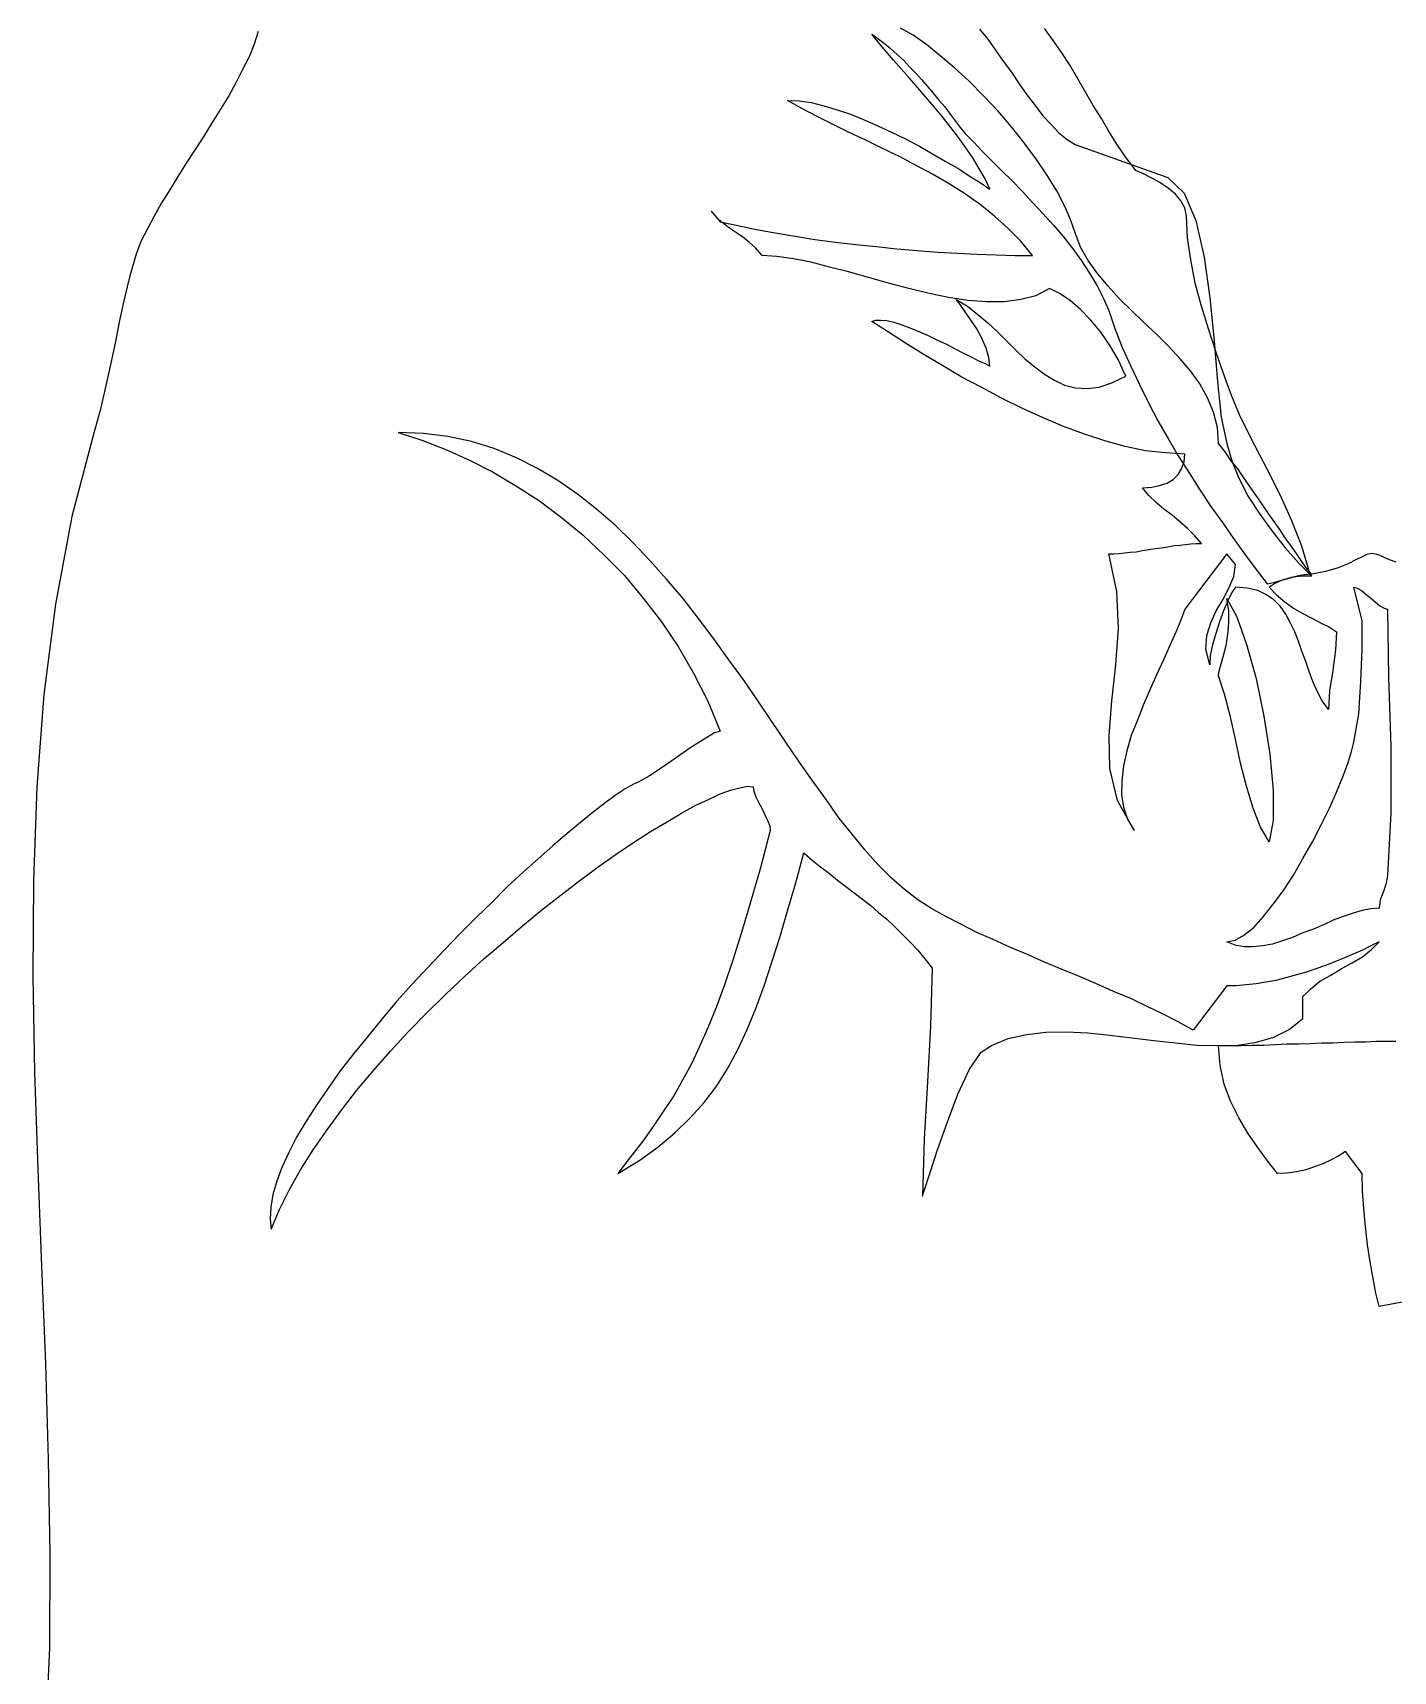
# Model space of a CAD drawing. Extents: x -3257 to 6743, y 13293 to 23293.
# Drawn here: x 3992 to 4426, y 14336 to 14860 of the extents above; entities that cross this region are included whole.
import ezdxf

# ---------------------------------------------------------------- set-up
doc = ezdxf.new("R2010")
doc.units = 0
doc.header["$LTSCALE"] = 1270
doc.header["$MEASUREMENT"] = 0
doc.layers.get('0').update_dxf_attribs({"linetype": 'CONTINUOUS'})

msp = doc.modelspace()

# ---------------------------------------------------------------- linework, layer by layer
at = {"linetype": 'Continuous'}
for p, q in [((4272.73, 14858.73), (4268.68, 14861.01)), ((4317.5, 14856.96), (4314.68, 14860.84)), ((4062.26, 14855.9), (4060.67, 14851.85)), ((4063.5, 14859.96), (4062.26, 14855.9)), ((4261.63, 14856.44), (4259.51, 14859.08)), ((4259.51, 14859.08), (4261.45, 14857.66)), ((4261.45, 14857.66), (4263.56, 14856.08)), ((4263.92, 14853.61), (4261.63, 14856.44)), ((4263.56, 14856.08), (4265.51, 14854.49)), ((4276.96, 14855.73), (4272.73, 14858.73)), ((4281.37, 14852.2), (4276.96, 14855.73)), ((4293.88, 14860.66), (4296.52, 14857.49)), ((4296.52, 14857.49), (4298.99, 14853.97)), ((4320.14, 14853.09), (4317.5, 14856.96)), ((4060.67, 14851.85), (4058.56, 14847.79)), ((4266.39, 14850.79), (4263.92, 14853.61)), ((4265.51, 14854.49), (4267.62, 14852.56)), ((4268.85, 14847.97), (4266.39, 14850.79)), ((4267.62, 14852.56), (4269.56, 14850.79)), ((4269.56, 14850.79), (4271.5, 14848.67)), ((4285.95, 14848.33), (4281.37, 14852.2)), ((4298.99, 14853.97), (4301.46, 14850.44)), ((4301.46, 14850.44), (4304.1, 14846.91)), ((4322.79, 14849.03), (4320.14, 14853.09)), ((4058.56, 14847.79), (4056.44, 14843.57)), ((4271.5, 14844.98), (4268.85, 14847.97)), ((4271.5, 14848.67), (4273.44, 14846.74)), ((4273.44, 14846.74), (4275.38, 14844.62)), ((4290.53, 14844.1), (4285.95, 14848.33)), ((4304.1, 14846.91), (4306.57, 14843.21)), ((4325.26, 14844.8), (4322.79, 14849.03)), ((4056.44, 14843.57), (4054.15, 14839.34)), ((4274.14, 14841.98), (4271.5, 14844.98)), ((4276.79, 14838.98), (4274.14, 14841.98)), ((4275.38, 14844.62), (4277.31, 14842.33)), ((4277.31, 14842.33), (4279.08, 14840.22)), ((4279.08, 14840.22), (4281.02, 14837.92)), ((4295.11, 14839.34), (4290.53, 14844.1)), ((4306.57, 14843.21), (4309.04, 14839.69)), ((4327.72, 14840.57), (4325.26, 14844.8)), ((4330.19, 14836.34), (4327.72, 14840.57)), ((4051.51, 14835.1), (4048.86, 14830.87)), ((4054.15, 14839.34), (4051.51, 14835.1)), ((4237.13, 14835.28), (4232.54, 14837.92)), ((4232.54, 14837.92), (4236.25, 14837.75)), ((4236.25, 14837.75), (4240.12, 14837.22)), ((4242.06, 14832.82), (4237.13, 14835.28)), ((4240.12, 14837.22), (4244.18, 14836.16)), ((4244.18, 14836.16), (4248.41, 14834.93)), ((4248.41, 14834.93), (4252.64, 14833.52)), ((4279.43, 14835.81), (4276.79, 14838.98)), ((4282.07, 14832.63), (4279.43, 14835.81)), ((4281.02, 14837.92), (4282.78, 14835.81)), ((4282.78, 14835.81), (4284.54, 14833.52)), ((4299.69, 14834.58), (4295.11, 14839.34)), ((4304.1, 14829.46), (4299.69, 14834.58)), ((4309.04, 14839.69), (4311.68, 14836.34)), ((4311.68, 14836.34), (4314.15, 14832.99)), ((4332.83, 14832.11), (4330.19, 14836.34)), ((4048.86, 14830.87), (4046.22, 14826.47)), ((4247.17, 14830.17), (4242.06, 14832.82)), ((4252.29, 14827.7), (4247.17, 14830.17)), ((4252.64, 14833.52), (4257.04, 14831.75)), ((4257.04, 14831.75), (4261.45, 14829.82)), ((4261.45, 14829.82), (4266.03, 14827.7)), ((4284.72, 14829.28), (4282.07, 14832.63)), ((4284.54, 14833.52), (4286.13, 14831.4)), ((4286.13, 14831.4), (4287.71, 14829.28)), ((4308.16, 14824.35), (4304.1, 14829.46)), ((4314.15, 14832.99), (4316.79, 14830.17)), ((4316.79, 14830.17), (4319.26, 14827.52)), ((4335.3, 14827.88), (4332.83, 14832.11)), ((4046.22, 14826.47), (4043.4, 14822.24)), ((4257.57, 14825.23), (4252.29, 14827.7)), ((4262.86, 14822.59), (4257.57, 14825.23)), ((4266.03, 14827.7), (4270.27, 14825.59)), ((4270.27, 14825.59), (4274.67, 14823.29)), ((4287.19, 14826.11), (4284.72, 14829.28)), ((4289.47, 14822.76), (4287.19, 14826.11)), ((4287.71, 14829.28), (4289.3, 14827.35)), ((4289.3, 14827.35), (4291.94, 14824.71)), ((4291.94, 14824.71), (4294.76, 14821.71)), ((4312.04, 14819.07), (4308.16, 14824.35)), ((4319.26, 14827.52), (4321.91, 14825.41)), ((4321.91, 14825.41), (4324.38, 14823.82)), ((4337.95, 14823.64), (4335.3, 14827.88)), ((4043.4, 14822.24), (4040.58, 14817.83)), ((4268.32, 14819.95), (4262.86, 14822.59)), ((4273.61, 14817.12), (4268.32, 14819.95)), ((4274.67, 14823.29), (4278.9, 14820.83)), ((4278.9, 14820.83), (4282.95, 14818.53)), ((4291.76, 14819.59), (4289.47, 14822.76)), ((4293.7, 14816.24), (4291.76, 14819.59)), ((4294.76, 14821.71), (4297.76, 14818.71)), ((4315.39, 14814.13), (4312.04, 14819.07)), ((4324.38, 14823.82), (4353.98, 14813.25)), ((4340.77, 14819.59), (4337.95, 14823.64)), ((4343.77, 14815.53), (4340.77, 14819.59)), ((4040.58, 14817.83), (4037.93, 14813.6)), ((4278.9, 14814.31), (4273.61, 14817.12)), ((4284.19, 14811.31), (4278.9, 14814.31)), ((4282.95, 14818.53), (4287.01, 14816.24)), ((4287.01, 14816.24), (4290.53, 14813.77)), ((4290.53, 14813.77), (4294.05, 14811.66)), ((4295.64, 14812.89), (4293.7, 14816.24)), ((4297.76, 14818.71), (4300.93, 14815.53)), ((4300.93, 14815.53), (4304.28, 14812.19)), ((4318.56, 14809.01), (4315.39, 14814.13)), ((4346.23, 14814.48), (4343.77, 14815.53)), ((4348.87, 14813.07), (4346.23, 14814.48)), ((4035.29, 14809.37), (4032.65, 14805.14)), ((4037.93, 14813.6), (4035.29, 14809.37)), ((4289.12, 14808.13), (4284.19, 14811.31)), ((4294.05, 14811.66), (4297.22, 14809.54)), ((4297.22, 14809.54), (4295.64, 14812.89)), ((4304.28, 14812.19), (4307.63, 14808.84)), ((4307.63, 14808.84), (4310.8, 14805.32)), ((4321.03, 14804.25), (4318.56, 14809.01)), ((4351.52, 14811.66), (4348.87, 14813.07)), ((4354.17, 14809.89), (4351.52, 14811.66)), ((4353.98, 14813.25), (4359.28, 14808.31)), ((4356.45, 14807.96), (4354.17, 14809.89)), ((4032.65, 14805.14), (4030.36, 14800.9)), ((4294.05, 14804.61), (4289.12, 14808.13)), ((4298.64, 14800.9), (4294.05, 14804.61)), ((4310.8, 14805.32), (4314.15, 14801.78)), ((4322.96, 14799.85), (4321.03, 14804.25)), ((4358.22, 14805.84), (4356.45, 14807.96)), ((4359.45, 14803.55), (4358.22, 14805.84)), ((4359.28, 14808.31), (4362.98, 14799.5)), ((4359.98, 14800.9), (4359.45, 14803.55)), ((4030.36, 14800.9), (4028.24, 14796.85)), ((4210.33, 14800.2), (4208.21, 14802.49)), ((4208.21, 14802.49), (4211.04, 14799.14)), ((4212.27, 14798.44), (4210.33, 14800.2)), ((4211.04, 14799.14), (4216.68, 14797.91)), ((4214.39, 14796.85), (4212.27, 14798.44)), ((4303.04, 14797.03), (4298.64, 14800.9)), ((4314.15, 14801.78), (4317.5, 14798.09)), ((4317.5, 14798.09), (4320.67, 14794.38)), ((4324.38, 14795.62), (4322.96, 14799.85)), ((4360.33, 14794.03), (4359.98, 14800.9)), ((4362.98, 14799.5), (4365.62, 14787.86)), ((4026.12, 14792.8), (4024.54, 14788.74)), ((4028.24, 14796.85), (4026.12, 14792.8)), ((4216.32, 14795.62), (4214.39, 14796.85)), ((4218.26, 14794.21), (4216.32, 14795.62)), ((4216.68, 14797.91), (4222.67, 14796.68)), ((4220.38, 14792.62), (4218.26, 14794.21)), ((4222.67, 14796.68), (4228.66, 14795.62)), ((4228.66, 14795.62), (4235.01, 14794.56)), ((4235.01, 14794.56), (4241.35, 14793.5)), ((4241.35, 14793.5), (4247.88, 14792.62)), ((4307.1, 14792.97), (4303.04, 14797.03)), ((4310.8, 14788.39), (4307.1, 14792.97)), ((4320.67, 14794.38), (4323.67, 14790.51)), ((4326.14, 14791.03), (4324.38, 14795.62)), ((4361.39, 14786.98), (4360.33, 14794.03)), ((4024.54, 14788.74), (4022.6, 14781.87)), ((4222.32, 14790.86), (4220.38, 14792.62)), ((4224.43, 14788.39), (4222.32, 14790.86)), ((4229.19, 14788.04), (4224.43, 14788.39)), ((4234.48, 14787.33), (4229.19, 14788.04)), ((4247.88, 14792.62), (4254.4, 14791.91)), ((4254.4, 14791.91), (4260.92, 14791.21)), ((4260.92, 14791.21), (4267.44, 14790.51)), ((4267.44, 14790.51), (4273.96, 14789.98)), ((4273.96, 14789.98), (4280.48, 14789.45)), ((4280.48, 14789.45), (4286.83, 14789.1)), ((4286.83, 14789.1), (4293.17, 14788.74)), ((4293.17, 14788.74), (4299.17, 14788.57)), ((4299.17, 14788.57), (4305.16, 14788.39)), ((4305.16, 14788.39), (4310.8, 14788.39)), ((4323.67, 14790.51), (4326.49, 14786.63)), ((4328.6, 14786.81), (4326.14, 14791.03)), ((4365.62, 14787.86), (4367.39, 14774.82)), ((4240.12, 14786.27), (4234.48, 14787.33)), ((4245.94, 14784.69), (4240.12, 14786.27)), ((4252.1, 14783.1), (4245.94, 14784.69)), ((4258.45, 14781.34), (4252.1, 14783.1)), ((4326.49, 14786.63), (4328.96, 14782.75)), ((4331.6, 14782.58), (4328.6, 14786.81)), ((4328.96, 14782.75), (4331.42, 14778.7)), ((4334.95, 14778.52), (4331.6, 14782.58)), ((4362.8, 14779.58), (4361.39, 14786.98)), ((4022.6, 14781.87), (4020.83, 14774.82)), ((4264.8, 14779.58), (4258.45, 14781.34)), ((4271.32, 14777.82), (4264.8, 14779.58)), ((4277.84, 14776.23), (4271.32, 14777.82)), ((4316.27, 14777.82), (4311.85, 14775.52)), ((4319.44, 14776.23), (4316.27, 14777.82)), ((4331.42, 14778.7), (4333.36, 14774.82)), ((4338.47, 14774.64), (4334.95, 14778.52)), ((4364.74, 14772.18), (4362.8, 14779.58)), ((4020.83, 14774.82), (4019.25, 14767.59)), ((4284.02, 14774.99), (4277.84, 14776.23)), ((4290.18, 14773.94), (4284.02, 14774.99)), ((4287.71, 14772.7), (4286.48, 14774.29)), ((4286.48, 14774.29), (4290, 14772.18)), ((4289.3, 14770.41), (4287.71, 14772.7)), ((4290, 14772.18), (4293.35, 14769.53)), ((4296.17, 14773.59), (4290.18, 14773.94)), ((4301.81, 14773.59), (4296.17, 14773.59)), ((4307.1, 14774.29), (4301.81, 14773.59)), ((4311.85, 14775.52), (4307.1, 14774.29)), ((4322.79, 14773.94), (4319.44, 14776.23)), ((4326.14, 14771.12), (4322.79, 14773.94)), ((4333.36, 14774.82), (4335.13, 14770.76)), ((4342.35, 14770.94), (4338.47, 14774.64)), ((4367.03, 14764.95), (4364.74, 14772.18)), ((4367.39, 14774.82), (4368.8, 14761.07)), ((4019.25, 14767.59), (4017.84, 14760.36)), ((4259.51, 14767.24), (4260.74, 14767.76)), ((4264.8, 14763.89), (4259.51, 14767.24)), ((4260.74, 14767.76), (4262.33, 14767.76)), ((4262.33, 14767.76), (4264.27, 14767.59)), ((4264.27, 14767.59), (4266.56, 14767.06)), ((4266.56, 14767.06), (4269.03, 14766.18)), ((4291.06, 14767.95), (4289.3, 14770.41)), ((4293, 14764.95), (4291.06, 14767.95)), ((4293.35, 14769.53), (4296.52, 14766.88)), ((4296.52, 14766.88), (4299.52, 14764.07)), ((4329.48, 14767.76), (4326.14, 14771.12)), ((4332.66, 14763.89), (4329.48, 14767.76)), ((4335.13, 14770.76), (4337.24, 14764.77)), ((4346.23, 14767.06), (4342.35, 14770.94)), ((4350.29, 14763.36), (4346.23, 14767.06)), ((4270.27, 14760.36), (4264.8, 14763.89)), ((4269.03, 14766.18), (4271.67, 14765.3)), ((4271.67, 14765.3), (4274.49, 14764.07)), ((4274.49, 14764.07), (4277.49, 14762.83)), ((4277.49, 14762.83), (4280.31, 14761.42)), ((4280.31, 14761.42), (4283.31, 14760.01)), ((4294.58, 14761.95), (4293, 14764.95)), ((4295.99, 14758.77), (4294.58, 14761.95)), ((4299.52, 14764.07), (4302.52, 14761.07)), ((4335.66, 14759.48), (4332.66, 14763.89)), ((4337.24, 14764.77), (4339.53, 14758.77)), ((4354.17, 14759.48), (4350.29, 14763.36)), ((4369.32, 14757.72), (4367.03, 14764.95)), ((4017.84, 14760.36), (4016.25, 14752.96)), ((4275.91, 14756.84), (4270.27, 14760.36)), ((4281.9, 14753.31), (4275.91, 14756.84)), ((4283.31, 14760.01), (4286.13, 14758.6)), ((4286.13, 14758.6), (4288.77, 14757.19)), ((4288.77, 14757.19), (4291.23, 14755.96)), ((4296.88, 14755.78), (4295.99, 14758.77)), ((4302.52, 14761.07), (4305.51, 14758.07)), ((4305.51, 14758.07), (4308.51, 14755.25)), ((4338.3, 14754.9), (4335.66, 14759.48)), ((4339.53, 14758.77), (4342.18, 14752.96)), ((4357.86, 14755.43), (4354.17, 14759.48)), ((4368.8, 14761.07), (4369.85, 14748.02)), ((4371.79, 14750.67), (4369.32, 14757.72)), ((4016.25, 14752.96), (4014.66, 14745.91)), ((4288.07, 14749.61), (4281.9, 14753.31)), ((4291.23, 14755.96), (4293.53, 14754.72)), ((4293.53, 14754.72), (4295.64, 14753.84)), ((4295.64, 14753.84), (4297.22, 14752.96)), ((4297.22, 14752.96), (4296.88, 14755.78)), ((4308.51, 14755.25), (4311.51, 14752.78)), ((4311.51, 14752.78), (4314.68, 14750.49)), ((4340.59, 14749.78), (4338.3, 14754.9)), ((4342.18, 14752.96), (4344.99, 14747.14)), ((4361.21, 14751.55), (4357.86, 14755.43)), ((4364.21, 14747.32), (4361.21, 14751.55)), ((4014.66, 14745.91), (4013.08, 14738.86)), ((4294.41, 14746.26), (4288.07, 14749.61)), ((4300.93, 14742.74), (4294.41, 14746.26)), ((4314.68, 14750.49), (4317.85, 14748.56)), ((4317.85, 14748.56), (4321.03, 14746.97)), ((4321.03, 14746.97), (4324.55, 14746.09)), ((4324.55, 14746.09), (4328.25, 14745.91)), ((4328.25, 14745.91), (4332.13, 14746.26)), ((4332.13, 14746.26), (4336.18, 14747.67)), ((4336.18, 14747.67), (4340.59, 14749.78)), ((4344.99, 14747.14), (4347.82, 14741.33)), ((4366.68, 14742.91), (4364.21, 14747.32)), ((4369.85, 14748.02), (4371.08, 14736.74)), ((4374.26, 14743.97), (4371.79, 14750.67)), ((4307.45, 14739.57), (4300.93, 14742.74)), ((4347.82, 14741.33), (4350.81, 14735.51)), ((4368.62, 14738.33), (4366.68, 14742.91)), ((4376.91, 14737.45), (4374.26, 14743.97)), ((4013.08, 14738.86), (4011.14, 14731.98)), ((4313.97, 14736.57), (4307.45, 14739.57)), ((4320.67, 14733.74), (4313.97, 14736.57)), ((4350.81, 14735.51), (4354.17, 14729.87)), ((4369.85, 14733.39), (4368.62, 14738.33)), ((4371.08, 14736.74), (4372.85, 14728.28)), ((4380.08, 14730.93), (4376.91, 14737.45)), ((4011.14, 14731.98), (4004.09, 14705.01)), ((4116.38, 14731.46), (4108.27, 14731.81)), ((4108.27, 14731.81), (4115.84, 14729.34)), ((4124.13, 14730.57), (4116.38, 14731.46)), ((4131.71, 14728.99), (4124.13, 14730.57)), ((4327.37, 14731.28), (4320.67, 14733.74)), ((4333.89, 14729.17), (4327.37, 14731.28)), ((4370.2, 14728.28), (4369.85, 14733.39)), ((4383.43, 14724.58), (4380.08, 14730.93)), ((4115.84, 14729.34), (4123.43, 14726.34)), ((4123.43, 14726.34), (4131.01, 14722.99)), ((4138.94, 14726.7), (4131.71, 14728.99)), ((4145.99, 14723.7), (4138.94, 14726.7)), ((4340.42, 14727.4), (4333.89, 14729.17)), ((4346.94, 14725.99), (4340.42, 14727.4)), ((4353.28, 14725.28), (4346.94, 14725.99)), ((4359.45, 14724.93), (4353.28, 14725.28)), ((4354.17, 14729.87), (4357.34, 14724.4)), ((4359.28, 14722.46), (4359.45, 14724.93)), ((4372.32, 14725.64), (4370.2, 14728.28)), ((4374.26, 14722.82), (4372.32, 14725.64)), ((4372.85, 14728.28), (4374.44, 14722.82)), ((4131.01, 14722.99), (4138.58, 14719.11)), ((4152.69, 14720.35), (4145.99, 14723.7)), ((4159.21, 14716.47), (4152.69, 14720.35)), ((4357.34, 14724.4), (4360.86, 14718.94)), ((4357.34, 14718.41), (4358.4, 14720.18)), ((4358.4, 14720.18), (4359.28, 14722.46)), ((4376.37, 14720.18), (4374.26, 14722.82)), ((4374.44, 14722.82), (4376.72, 14717.18)), ((4378.31, 14717.35), (4376.37, 14720.18)), ((4386.95, 14717.88), (4383.43, 14724.58)), ((4138.58, 14719.11), (4145.99, 14714.71)), ((4145.99, 14714.71), (4153.4, 14709.95)), ((4165.56, 14712.07), (4159.21, 14716.47)), ((4345.88, 14714.18), (4348.87, 14714.36)), ((4347.99, 14711.71), (4345.88, 14714.18)), ((4348.87, 14714.36), (4351.34, 14714.88)), ((4351.34, 14714.88), (4353.81, 14715.59)), ((4353.81, 14715.59), (4355.75, 14716.82)), ((4355.75, 14716.82), (4357.34, 14718.41)), ((4360.86, 14718.94), (4364.21, 14713.47)), ((4376.72, 14717.18), (4379.72, 14711.36)), ((4380.25, 14714.53), (4378.31, 14717.35)), ((4382.19, 14711.71), (4380.25, 14714.53)), ((4390.3, 14711), (4386.95, 14717.88)), ((4153.4, 14709.95), (4160.44, 14704.66)), ((4171.55, 14707.31), (4165.56, 14712.07)), ((4350.29, 14709.42), (4347.99, 14711.71)), ((4352.76, 14707.31), (4350.29, 14709.42)), ((4364.21, 14713.47), (4367.73, 14708.19)), ((4379.72, 14711.36), (4383.43, 14705.72)), ((4384.13, 14708.89), (4382.19, 14711.71)), ((4393.65, 14703.6), (4390.3, 14711)), ((4004.09, 14705.01), (3998.8, 14676.98)), ((4160.44, 14704.66), (4167.32, 14699.02)), ((4177.54, 14702.19), (4171.55, 14707.31)), ((4355.4, 14705.36), (4352.76, 14707.31)), ((4357.86, 14703.25), (4355.4, 14705.36)), ((4367.73, 14708.19), (4371.44, 14703.08)), ((4383.43, 14705.72), (4387.3, 14700.25)), ((4386.07, 14706.07), (4384.13, 14708.89)), ((4388.01, 14703.43), (4386.07, 14706.07)), ((4167.32, 14699.02), (4174.02, 14692.68)), ((4183.18, 14696.73), (4177.54, 14702.19)), ((4360.33, 14701.13), (4357.86, 14703.25)), ((4362.62, 14698.84), (4360.33, 14701.13)), ((4364.74, 14696.37), (4362.62, 14698.84)), ((4371.44, 14703.08), (4374.96, 14697.96)), ((4387.3, 14700.25), (4391.54, 14694.97)), ((4389.77, 14700.78), (4388.01, 14703.43)), ((4391.54, 14698.14), (4389.77, 14700.78)), ((4396.82, 14695.49), (4393.65, 14703.6)), ((4188.65, 14690.91), (4183.18, 14696.73)), ((4338.47, 14693.2), (4340.24, 14693.38)), ((4340.24, 14693.38), (4342, 14693.56)), ((4342, 14693.56), (4343.94, 14693.73)), ((4343.94, 14693.73), (4345.88, 14694.08)), ((4345.88, 14694.08), (4347.99, 14694.44)), ((4347.99, 14694.44), (4349.93, 14694.79)), ((4349.93, 14694.79), (4351.87, 14694.97)), ((4351.87, 14694.97), (4353.98, 14695.32)), ((4353.98, 14695.32), (4355.93, 14695.67)), ((4355.93, 14695.67), (4357.86, 14695.85)), ((4357.86, 14695.85), (4359.63, 14696.02)), ((4359.63, 14696.02), (4361.39, 14696.2)), ((4361.39, 14696.2), (4363.16, 14696.37)), ((4363.16, 14696.37), (4364.74, 14696.37)), ((4374.96, 14697.96), (4378.49, 14693.02)), ((4393.3, 14695.67), (4391.54, 14698.14)), ((4391.54, 14694.97), (4395.77, 14690.21)), ((4395.06, 14693.2), (4393.3, 14695.67)), ((4399.47, 14686.5), (4396.82, 14695.49)), ((4174.02, 14692.68), (4180.54, 14686.15)), ((4193.94, 14684.92), (4188.65, 14690.91)), ((4337.77, 14681.04), (4335.13, 14693.02)), ((4335.13, 14693.02), (4336.71, 14693.02)), ((4336.71, 14693.02), (4338.47, 14693.2)), ((4372.85, 14693.02), (4359.45, 14675.4)), ((4375.67, 14689.68), (4372.85, 14693.02)), ((4375.14, 14685.8), (4375.67, 14689.68)), ((4378.49, 14693.02), (4382.19, 14688.09)), ((4382.19, 14688.09), (4385.72, 14683.51)), ((4396.65, 14690.91), (4395.06, 14693.2)), ((4395.77, 14690.21), (4399.99, 14685.97)), ((4398.23, 14688.62), (4396.65, 14690.91)), ((4399.82, 14686.68), (4398.23, 14688.62)), ((4408.46, 14688.62), (4404.4, 14687.38)), ((4411.63, 14689.85), (4408.46, 14688.62)), ((4414.1, 14691.09), (4411.63, 14689.85)), ((4416.04, 14692.14), (4414.1, 14691.09)), ((4417.62, 14692.85), (4416.04, 14692.14)), ((4419.21, 14693.2), (4417.62, 14692.85)), ((4420.8, 14692.85), (4419.21, 14693.2)), ((4421.85, 14692.5), (4420.8, 14692.85)), ((4423.27, 14691.8), (4421.85, 14692.5)), ((4424.85, 14691.09), (4423.27, 14691.8)), ((4426.96, 14690.38), (4424.85, 14691.09)), ((4180.54, 14686.15), (4186.53, 14678.93)), ((4199.22, 14678.75), (4193.94, 14684.92)), ((4373.55, 14682.1), (4375.14, 14685.8)), ((4385.72, 14683.51), (4386.78, 14683.69)), ((4388.36, 14683.69), (4386.42, 14682.45)), ((4386.78, 14683.69), (4388.19, 14684.04)), ((4388.19, 14684.04), (4389.95, 14684.57)), ((4390.3, 14684.57), (4388.36, 14683.69)), ((4389.95, 14684.57), (4391.71, 14685.09)), ((4392.24, 14685.09), (4390.3, 14684.57)), ((4391.71, 14685.09), (4393.65, 14685.62)), ((4394.18, 14685.62), (4392.24, 14685.09)), ((4393.65, 14685.62), (4395.77, 14686.15)), ((4395.94, 14685.8), (4394.18, 14685.62)), ((4395.77, 14686.15), (4397.7, 14686.5)), ((4397.35, 14685.97), (4395.94, 14685.8)), ((4398.76, 14685.97), (4397.35, 14685.97)), ((4397.7, 14686.5), (4399.82, 14686.68)), ((4399.99, 14685.97), (4398.76, 14685.97)), ((4404.4, 14687.38), (4399.47, 14686.5)), ((4186.53, 14678.93), (4192.35, 14671.34)), ((4204.16, 14672.4), (4199.22, 14678.75)), ((4338.3, 14669.23), (4337.77, 14681.04)), ((4369.5, 14674.87), (4371.61, 14678.39)), ((4371.61, 14678.39), (4373.55, 14682.1)), ((4373.2, 14678.05), (4371.79, 14674.87)), ((4372.85, 14678.75), (4376.02, 14672.93)), ((4373.55, 14674.87), (4372.85, 14678.75)), ((4374.44, 14680.69), (4373.2, 14678.05)), ((4375.67, 14682.45), (4374.44, 14680.69)), ((4379.37, 14682.1), (4375.67, 14682.45)), ((4382.72, 14681.39), (4379.37, 14682.1)), ((4385.54, 14679.98), (4382.72, 14681.39)), ((4387.83, 14678.39), (4385.54, 14679.98)), ((4386.42, 14682.45), (4388.71, 14679.98)), ((4389.95, 14676.28), (4387.83, 14678.39)), ((4388.71, 14679.98), (4391.36, 14677.69)), ((4391.36, 14677.69), (4394.18, 14675.75)), ((4413.4, 14682.45), (4414.45, 14682.1)), ((4416.04, 14671.7), (4413.4, 14682.45)), ((4414.45, 14682.1), (4415.86, 14681.39)), ((4415.86, 14681.39), (4417.27, 14680.16)), ((4417.27, 14680.16), (4418.85, 14678.93)), ((4418.85, 14678.93), (4420.27, 14677.69)), ((4420.27, 14677.69), (4421.68, 14676.46)), ((3998.8, 14676.98), (3995.1, 14648.08)), ((4209.09, 14665.88), (4204.16, 14672.4)), ((4359.45, 14675.4), (4358.22, 14671.87)), ((4367.73, 14670.99), (4369.5, 14674.87)), ((4371.79, 14674.87), (4370.56, 14671.34)), ((4373.55, 14670.99), (4373.55, 14674.87)), ((4376.02, 14672.93), (4379.19, 14664.12)), ((4391.71, 14673.81), (4389.95, 14676.28)), ((4393.12, 14671.17), (4391.71, 14673.81)), ((4394.18, 14675.75), (4397.18, 14673.99)), ((4397.18, 14673.99), (4400.17, 14672.4)), ((4400.17, 14672.4), (4403.17, 14670.82)), ((4421.68, 14676.46), (4423.09, 14675.75)), ((4423.09, 14675.75), (4424.15, 14675.4)), ((4424.15, 14675.4), (4424.49, 14653.54)), ((4192.35, 14671.34), (4197.64, 14663.42)), ((4337.42, 14657.59), (4338.3, 14669.23)), ((4356.63, 14667.99), (4354.69, 14663.76)), ((4358.22, 14671.87), (4356.63, 14667.99)), ((4366.5, 14666.94), (4367.73, 14670.99)), ((4369.32, 14667.64), (4368.27, 14663.94)), ((4370.56, 14671.34), (4369.32, 14667.64)), ((4372.67, 14663.76), (4373.2, 14667.29)), ((4373.2, 14667.29), (4373.55, 14670.99)), ((4394.53, 14668.17), (4393.12, 14671.17)), ((4395.77, 14665.18), (4394.53, 14668.17)), ((4403.17, 14670.82), (4405.64, 14669.58)), ((4405.64, 14669.58), (4407.93, 14668.17)), ((4407.93, 14668.17), (4407.57, 14662.35)), ((4416.04, 14662.71), (4416.04, 14671.7)), ((4197.64, 14663.42), (4202.57, 14654.95)), ((4213.85, 14659.18), (4209.09, 14665.88)), ((4354.69, 14663.76), (4352.76, 14659.36)), ((4366.15, 14662.53), (4366.5, 14666.94)), ((4367.39, 14657.59), (4366.15, 14662.53)), ((4368.27, 14663.94), (4367.56, 14660.59)), ((4371.79, 14660.59), (4372.67, 14663.76)), ((4379.19, 14664.12), (4382.19, 14653.19)), ((4396.82, 14662), (4395.77, 14665.18)), ((4398.06, 14658.66), (4396.82, 14662)), ((4407.57, 14662.35), (4406.69, 14655.83)), ((4415.68, 14652.31), (4416.04, 14662.71)), ((4218.62, 14652.66), (4213.85, 14659.18)), ((4336.18, 14646.13), (4337.42, 14657.59)), ((4352.76, 14659.36), (4350.46, 14654.6)), ((4367.56, 14660.59), (4367.39, 14657.59)), ((4370.38, 14655.66), (4371.08, 14657.95)), ((4371.08, 14657.95), (4371.79, 14660.59)), ((4399.11, 14655.48), (4398.06, 14658.66)), ((4202.57, 14654.95), (4207.16, 14645.96)), ((4223.2, 14645.96), (4218.62, 14652.66)), ((4350.46, 14654.6), (4348.34, 14649.84)), ((4370.2, 14654.07), (4370.38, 14655.66)), ((4372.15, 14648.25), (4370.2, 14654.07)), ((4382.19, 14653.19), (4384.66, 14641.2)), ((4400.35, 14652.31), (4399.11, 14655.48)), ((4401.75, 14649.13), (4400.35, 14652.31)), ((4406.69, 14655.83), (4405.64, 14649.31)), ((4414.98, 14641.91), (4415.68, 14652.31)), ((4424.49, 14653.54), (4425.2, 14631.5)), ((3995.1, 14648.08), (3992.81, 14618.64)), ((4335.3, 14635.04), (4336.18, 14646.13)), ((4348.34, 14649.84), (4346.23, 14644.91)), ((4373.91, 14641.38), (4372.15, 14648.25)), ((4403.34, 14646.13), (4401.75, 14649.13)), ((4405.29, 14643.32), (4403.34, 14646.13)), ((4405.64, 14649.31), (4405.29, 14643.32)), ((4207.16, 14645.96), (4211.04, 14636.44)), ((4227.6, 14639.44), (4223.2, 14645.96)), ((4346.23, 14644.91), (4344.29, 14639.97)), ((4375.67, 14633.8), (4373.91, 14641.38)), ((4384.66, 14641.2), (4386.6, 14629.04)), ((4413.4, 14632.92), (4414.98, 14641.91)), ((4209.09, 14635.74), (4205.92, 14633.8)), ((4211.04, 14636.44), (4209.09, 14635.74)), ((4232.01, 14632.92), (4227.6, 14639.44)), ((4344.29, 14639.97), (4342.35, 14635.04)), ((4201.69, 14631.16), (4197.11, 14627.98)), ((4205.92, 14633.8), (4201.69, 14631.16)), ((4236.25, 14626.57), (4232.01, 14632.92)), ((4335.48, 14624.46), (4335.3, 14635.04)), ((4342.35, 14635.04), (4340.94, 14630.1)), ((4377.26, 14626.22), (4375.67, 14633.8)), ((4412.69, 14629.92), (4413.4, 14632.92)), ((4425.2, 14631.5), (4425.2, 14610.18)), ((4197.11, 14627.98), (4192.53, 14624.81)), ((4240.65, 14620.4), (4236.25, 14626.57)), ((4339.89, 14625.34), (4339.35, 14620.58)), ((4340.94, 14630.1), (4339.89, 14625.34)), ((4379.19, 14618.82), (4377.26, 14626.22)), ((4386.6, 14629.04), (4387.66, 14617.58)), ((4409.86, 14621.81), (4411.45, 14626.04)), ((4411.45, 14626.04), (4412.69, 14629.92)), ((4185.13, 14620.22), (4183.36, 14619.52)), ((4188.47, 14622.17), (4185.13, 14620.22)), ((4192.53, 14624.81), (4188.47, 14622.17)), ((4244.88, 14614.58), (4240.65, 14620.4)), ((4337.95, 14614.23), (4335.48, 14624.46)), ((4339.35, 14620.58), (4339.18, 14616.17)), ((4407.93, 14616.87), (4409.86, 14621.81)), ((3992.81, 14618.64), (3991.75, 14588.67)), ((4177.54, 14615.82), (4174.19, 14613.35)), ((4180.71, 14617.93), (4177.54, 14615.82)), ((4183.36, 14619.52), (4180.71, 14617.93)), ((4207.33, 14614.58), (4211.04, 14616.35)), ((4211.04, 14616.35), (4214.39, 14617.58)), ((4214.39, 14617.58), (4217.38, 14618.29)), ((4217.38, 14618.29), (4219.67, 14618.82)), ((4219.67, 14618.82), (4221.61, 14618.64)), ((4221.61, 14618.64), (4221.79, 14617.23)), ((4221.79, 14617.23), (4222.5, 14615.47)), ((4222.5, 14615.47), (4223.38, 14613.53)), ((4339.18, 14616.17), (4339.89, 14612.11)), ((4381.31, 14611.76), (4379.19, 14618.82)), ((4387.66, 14617.58), (4387.66, 14607.88)), ((4405.64, 14611.76), (4407.93, 14616.87)), ((4170.5, 14610.53), (4166.44, 14607.18)), ((4174.19, 14613.35), (4170.5, 14610.53)), ((4193.94, 14607.36), (4198.7, 14610.18)), ((4198.7, 14610.18), (4203.1, 14612.64)), ((4203.1, 14612.64), (4207.33, 14614.58)), ((4223.38, 14613.53), (4224.43, 14611.59)), ((4224.43, 14611.59), (4225.31, 14609.65)), ((4225.31, 14609.65), (4226.19, 14607.88)), ((4248.93, 14608.76), (4244.88, 14614.58)), ((4343.23, 14604.71), (4337.95, 14614.23)), ((4339.89, 14612.11), (4341.12, 14608.24)), ((4383.6, 14605.77), (4381.31, 14611.76)), ((4402.99, 14606.47), (4405.64, 14611.76)), ((4425.2, 14610.18), (4424.15, 14590.44)), ((4166.44, 14607.18), (4162.21, 14603.66)), ((4183.36, 14600.83), (4188.82, 14604.36)), ((4188.82, 14604.36), (4193.94, 14607.36)), ((4227.08, 14604.71), (4223.9, 14592.72)), ((4226.19, 14607.88), (4226.9, 14606.12)), ((4226.9, 14606.12), (4227.08, 14604.71)), ((4253.17, 14603.48), (4248.93, 14608.76)), ((4341.12, 14608.24), (4343.23, 14604.71)), ((4386.42, 14601.01), (4383.6, 14605.77)), ((4387.66, 14607.88), (4386.42, 14601.01)), ((4400.17, 14601.01), (4402.99, 14606.47)), ((4157.63, 14599.78), (4153.04, 14595.72)), ((4162.21, 14603.66), (4157.63, 14599.78)), ((4177.9, 14597.13), (4183.36, 14600.83)), ((4257.4, 14598.36), (4253.17, 14603.48)), ((4397.18, 14595.72), (4400.17, 14601.01)), ((4153.04, 14595.72), (4148.11, 14591.32)), ((4172.08, 14593.08), (4177.9, 14597.13)), ((4235.18, 14587.97), (4237.83, 14597.48)), ((4237.83, 14597.48), (4240.47, 14595.19)), ((4240.47, 14595.19), (4243.11, 14593.08)), ((4261.45, 14593.79), (4257.4, 14598.36)), ((4265.68, 14589.55), (4261.45, 14593.79)), ((4394.18, 14590.44), (4397.18, 14595.72)), ((3991.75, 14588.67), (3991.57, 14558.18)), ((4148.11, 14591.32), (4143.17, 14586.73)), ((4160.27, 14584.09), (4166.26, 14588.67)), ((4166.26, 14588.67), (4172.08, 14593.08)), ((4223.9, 14592.72), (4220.73, 14581.8)), ((4243.11, 14593.08), (4245.94, 14590.96)), ((4245.94, 14590.96), (4248.58, 14588.85)), ((4248.58, 14588.85), (4251.22, 14586.73)), ((4269.91, 14585.85), (4265.68, 14589.55)), ((4391, 14585.5), (4394.18, 14590.44)), ((4424.15, 14590.44), (4423.79, 14587.79)), ((4143.17, 14586.73), (4138.24, 14581.8)), ((4154.1, 14579.33), (4160.27, 14584.09)), ((4232.54, 14578.98), (4235.18, 14587.97)), ((4251.22, 14586.73), (4253.87, 14584.8)), ((4253.87, 14584.8), (4256.52, 14582.68)), ((4274.14, 14582.5), (4269.91, 14585.85)), ((4387.66, 14581.09), (4391, 14585.5)), ((4422.91, 14585.15), (4421.85, 14582.5)), ((4423.79, 14587.79), (4422.91, 14585.15)), ((4138.24, 14581.8), (4133.12, 14576.86)), ((4147.93, 14574.22), (4154.1, 14579.33)), ((4220.73, 14581.8), (4217.91, 14572.1)), ((4230.07, 14570.52), (4232.54, 14578.98)), ((4256.52, 14582.68), (4259.16, 14580.74)), ((4259.16, 14580.74), (4261.63, 14578.45)), ((4261.63, 14578.45), (4264.27, 14576.33)), ((4278.37, 14579.86), (4274.14, 14582.5)), ((4283.13, 14577.21), (4278.37, 14579.86)), ((4384.48, 14577.04), (4387.66, 14581.09)), ((4413.21, 14578.27), (4410.04, 14577.21)), ((4416.04, 14579.16), (4413.21, 14578.27)), ((4418.85, 14579.68), (4416.04, 14579.16)), ((4421.5, 14579.86), (4418.85, 14579.68)), ((4421.85, 14582.5), (4421.5, 14579.86)), ((4133.12, 14576.86), (4128.01, 14571.75)), ((4141.76, 14568.93), (4147.93, 14574.22)), ((4264.27, 14576.33), (4266.74, 14574.04)), ((4266.74, 14574.04), (4269.2, 14571.57)), ((4287.89, 14574.74), (4283.13, 14577.21)), ((4293, 14572.1), (4287.89, 14574.74)), ((4378.31, 14571.22), (4381.48, 14573.69)), ((4381.48, 14573.69), (4384.48, 14577.04)), ((4400.53, 14573.16), (4397.18, 14571.93)), ((4403.7, 14574.57), (4400.53, 14573.16)), ((4406.87, 14575.98), (4403.7, 14574.57)), ((4410.04, 14577.21), (4406.87, 14575.98)), ((4128.01, 14571.75), (4122.9, 14566.46)), ((4135.59, 14563.64), (4141.76, 14568.93)), ((4217.91, 14572.1), (4215.09, 14563.29)), ((4227.6, 14562.58), (4230.07, 14570.52)), ((4269.2, 14571.57), (4271.67, 14569.1)), ((4271.67, 14569.1), (4274.14, 14566.46)), ((4298.29, 14569.81), (4293, 14572.1)), ((4303.75, 14567.34), (4298.29, 14569.81)), ((4372.85, 14569.1), (4375.49, 14569.63)), ((4375.49, 14568.05), (4372.85, 14569.1)), ((4375.49, 14569.63), (4378.31, 14571.22)), ((4378.31, 14567.52), (4375.49, 14568.05)), ((4384.31, 14567.87), (4381.14, 14567.52)), ((4387.48, 14568.4), (4384.31, 14567.87)), ((4390.65, 14569.46), (4387.48, 14568.4)), ((4393.83, 14570.52), (4390.65, 14569.46)), ((4397.18, 14571.93), (4393.83, 14570.52)), ((4418.85, 14567.87), (4416.21, 14566.46)), ((4421.5, 14569.1), (4418.85, 14567.87)), ((4419.03, 14566.63), (4421.5, 14569.1)), ((4122.9, 14566.46), (4117.79, 14560.99)), ((4129.42, 14558), (4135.59, 14563.64)), ((4215.09, 14563.29), (4212.44, 14555.35)), ((4225.14, 14555), (4227.6, 14562.58)), ((4274.14, 14566.46), (4276.43, 14563.64)), ((4276.43, 14563.64), (4278.72, 14560.65)), ((4309.21, 14565.05), (4303.75, 14567.34)), ((4314.68, 14562.58), (4309.21, 14565.05)), ((4320.32, 14560.29), (4314.68, 14562.58)), ((4381.14, 14567.52), (4378.31, 14567.52)), ((4407.4, 14562.76), (4404.4, 14561.53)), ((4410.4, 14563.99), (4407.4, 14562.76)), ((4409.34, 14560.47), (4412.86, 14562.41)), ((4413.4, 14565.23), (4410.4, 14563.99)), ((4412.86, 14562.41), (4416.21, 14564.34)), ((4416.21, 14566.46), (4413.4, 14565.23)), ((4416.21, 14564.34), (4419.03, 14566.63)), ((3991.57, 14558.18), (3992.1, 14527.33)), ((4117.79, 14560.99), (4112.67, 14555.53)), ((4123.25, 14552.18), (4129.42, 14558)), ((4278.72, 14560.65), (4278.2, 14542.31)), ((4325.78, 14558), (4320.32, 14560.29)), ((4331.24, 14555.71), (4325.78, 14558)), ((4391.71, 14557.65), (4388.54, 14556.77)), ((4395.06, 14558.53), (4391.71, 14557.65)), ((4398.23, 14559.41), (4395.06, 14558.53)), ((4401.23, 14560.47), (4398.23, 14559.41)), ((4404.4, 14561.53), (4401.23, 14560.47)), ((4402.46, 14556.42), (4405.81, 14558.35)), ((4405.81, 14558.35), (4409.34, 14560.47)), ((4112.67, 14555.53), (4107.74, 14550.07)), ((4117.26, 14546.36), (4123.25, 14552.18)), ((4212.44, 14555.35), (4209.8, 14548.13)), ((4222.5, 14547.78), (4225.14, 14555)), ((4336.71, 14553.24), (4331.24, 14555.71)), ((4342.18, 14550.95), (4336.71, 14553.24)), ((4372.85, 14555), (4362.09, 14540.9)), ((4375.84, 14555), (4372.85, 14555)), ((4379.02, 14555.35), (4375.84, 14555)), ((4382.19, 14555.71), (4379.02, 14555.35)), ((4385.36, 14556.24), (4382.19, 14555.71)), ((4388.54, 14556.77), (4385.36, 14556.24)), ((4397.18, 14551.66), (4399.65, 14554.12)), ((4399.65, 14554.12), (4402.46, 14556.42)), ((4107.74, 14550.07), (4102.98, 14544.43)), ((4209.8, 14548.13), (4207.16, 14541.6)), ((4219.67, 14541.08), (4222.5, 14547.78)), ((4347.46, 14548.48), (4342.18, 14550.95)), ((4352.58, 14546.02), (4347.46, 14548.48)), ((4397.18, 14544.6), (4397.18, 14551.66)), ((4102.98, 14544.43), (4098.4, 14538.79)), ((4111.44, 14540.37), (4117.26, 14546.36)), ((4207.16, 14541.6), (4204.52, 14535.61)), ((4278.2, 14542.31), (4277.31, 14524.33)), ((4357.34, 14543.55), (4352.58, 14546.02)), ((4362.09, 14540.9), (4357.34, 14543.55)), ((4392.77, 14541.08), (4397.18, 14544.6)), ((4098.4, 14538.79), (4093.99, 14533.32)), ((4105.8, 14534.2), (4111.44, 14540.37)), ((4216.68, 14534.73), (4219.67, 14541.08)), ((4297.76, 14535.96), (4303.04, 14538.25)), ((4303.04, 14538.25), (4308.86, 14539.49)), ((4308.86, 14539.49), (4315.03, 14540.2)), ((4315.03, 14540.2), (4321.73, 14540.37)), ((4321.73, 14540.37), (4328.43, 14540.02)), ((4328.43, 14540.02), (4335.48, 14539.32)), ((4335.48, 14539.32), (4342.53, 14538.43)), ((4342.53, 14538.43), (4349.58, 14537.55)), ((4349.58, 14537.55), (4356.45, 14536.85)), ((4356.45, 14536.85), (4363.33, 14536.14)), ((4376.37, 14536.14), (4382.36, 14537.03)), ((4382.36, 14537.03), (4387.83, 14538.61)), ((4384.66, 14536.14), (4388.36, 14536.32)), ((4387.83, 14538.61), (4392.77, 14541.08)), ((4388.36, 14536.32), (4392.06, 14536.49)), ((4392.06, 14536.49), (4395.77, 14536.49)), ((4395.77, 14536.49), (4399.47, 14536.67)), ((4399.47, 14536.67), (4403.17, 14536.85)), ((4403.17, 14536.85), (4406.69, 14536.85)), ((4406.69, 14536.85), (4410.22, 14537.03)), ((4410.22, 14537.03), (4413.74, 14537.2)), ((4413.74, 14537.2), (4417.09, 14537.2)), ((4417.09, 14537.2), (4420.44, 14537.37)), ((4420.44, 14537.37), (4423.61, 14537.37)), ((4423.61, 14537.37), (4426.79, 14537.37)), ((4093.99, 14533.32), (4089.76, 14527.85)), ((4100.33, 14528.04), (4105.8, 14534.2)), ((4204.52, 14535.61), (4201.87, 14530.15)), ((4213.51, 14528.74), (4216.68, 14534.73)), ((4290.7, 14528.39), (4294.41, 14533.85)), ((4294.41, 14533.85), (4297.76, 14535.96)), ((4363.33, 14536.14), (4370.03, 14535.96)), ((4370.03, 14535.96), (4376.37, 14536.14)), ((4370.2, 14535.96), (4373.73, 14535.96)), ((4370.73, 14529.62), (4370.2, 14535.96)), ((4373.73, 14535.96), (4377.43, 14535.96)), ((4377.43, 14535.96), (4380.96, 14536.14)), ((4380.96, 14536.14), (4384.66, 14536.14)), ((3992.1, 14527.33), (3993.16, 14496.48)), ((4089.76, 14527.85), (4085.88, 14522.4)), ((4095.05, 14521.69), (4100.33, 14528.04)), ((4201.87, 14530.15), (4199.05, 14524.86)), ((4209.97, 14523.1), (4213.51, 14528.74)), ((4287.01, 14520.45), (4290.7, 14528.39)), ((4371.97, 14523.62), (4370.73, 14529.62)), ((4085.88, 14522.4), (4082.18, 14516.93)), ((4090.11, 14515.34), (4095.05, 14521.69)), ((4199.05, 14524.86), (4196.23, 14519.93)), ((4205.92, 14517.81), (4209.97, 14523.1)), ((4277.31, 14524.33), (4276.26, 14506.18)), ((4374.08, 14518.16), (4371.97, 14523.62)), ((4082.18, 14516.93), (4078.83, 14511.82)), ((4085.53, 14508.99), (4090.11, 14515.34)), ((4196.23, 14519.93), (4193.06, 14515.17)), ((4201.52, 14512.87), (4205.92, 14517.81)), ((4283.66, 14511.64), (4287.01, 14520.45)), ((4376.72, 14512.87), (4374.08, 14518.16)), ((4078.83, 14511.82), (4075.83, 14506.7)), ((4189.88, 14510.41), (4186.35, 14505.47)), ((4193.06, 14515.17), (4189.88, 14510.41)), ((4196.58, 14508.11), (4201.52, 14512.87)), ((4280.48, 14502.65), (4283.66, 14511.64)), ((4379.55, 14507.94), (4376.72, 14512.87)), ((4075.83, 14506.7), (4073.37, 14501.77)), ((4081.12, 14502.65), (4085.53, 14508.99)), ((4186.35, 14505.47), (4182.48, 14500.36)), ((4191.12, 14503.53), (4196.58, 14508.11)), ((4276.26, 14506.18), (4275.73, 14487.84)), ((4382.72, 14503.35), (4379.55, 14507.94)), ((4073.37, 14501.77), (4071.07, 14497.01)), ((4077.06, 14496.3), (4081.12, 14502.65)), ((4182.48, 14500.36), (4178.42, 14495.07)), ((4185.13, 14499.12), (4191.12, 14503.53)), ((4278.02, 14495.07), (4280.48, 14502.65)), ((4385.9, 14499.12), (4382.72, 14503.35)), ((4408.63, 14500.71), (4406.17, 14499.47)), ((4410.75, 14502.12), (4408.63, 14500.71)), ((4416.04, 14495.07), (4410.75, 14502.12)), ((3993.16, 14496.48), (3994.39, 14465.45)), ((4071.07, 14497.01), (4069.49, 14492.6)), ((4073.54, 14489.96), (4077.06, 14496.3)), ((4178.42, 14495.07), (4185.13, 14499.12)), ((4276.26, 14489.6), (4278.02, 14495.07)), ((4389.07, 14495.07), (4385.9, 14499.12)), ((4392.06, 14495.24), (4389.07, 14495.07)), ((4395.06, 14495.6), (4392.06, 14495.24)), ((4398.06, 14496.3), (4395.06, 14495.6)), ((4400.87, 14497.19), (4398.06, 14496.3)), ((4403.7, 14498.24), (4400.87, 14497.19)), ((4406.17, 14499.47), (4403.7, 14498.24)), ((4416.21, 14489.6), (4416.04, 14495.07)), ((4069.49, 14492.6), (4068.25, 14488.37)), ((4070.37, 14483.61), (4073.54, 14489.96)), ((4275.73, 14487.84), (4276.26, 14489.6)), ((4416.57, 14483.79), (4416.21, 14489.6)), ((4067.55, 14484.32), (4067.37, 14480.61)), ((4068.25, 14488.37), (4067.55, 14484.32)), ((4067.37, 14480.61), (4067.73, 14477.27)), ((4067.73, 14477.27), (4070.37, 14483.61)), ((4417.09, 14478.15), (4416.57, 14483.79)), ((4417.8, 14472.33), (4417.09, 14478.15)), ((4418.68, 14466.86), (4417.8, 14472.33)), ((3994.39, 14465.45), (3995.63, 14434.43)), ((4419.56, 14461.58), (4418.68, 14466.86)), ((4420.44, 14456.82), (4419.56, 14461.58)), ((4449.88, 14457.88), (4421.5, 14452.59)), ((4421.5, 14452.59), (4420.44, 14456.82)), ((3995.63, 14434.43), (3996.51, 14403.76)), ((3996.51, 14403.76), (3997.04, 14373.44)), ((3997.04, 14373.44), (3996.86, 14343.65)), ((3996.86, 14343.65), (3995.63, 14314.39))]:
    msp.add_line(p, q, dxfattribs=at)

doc.saveas('drawing.dxf')
